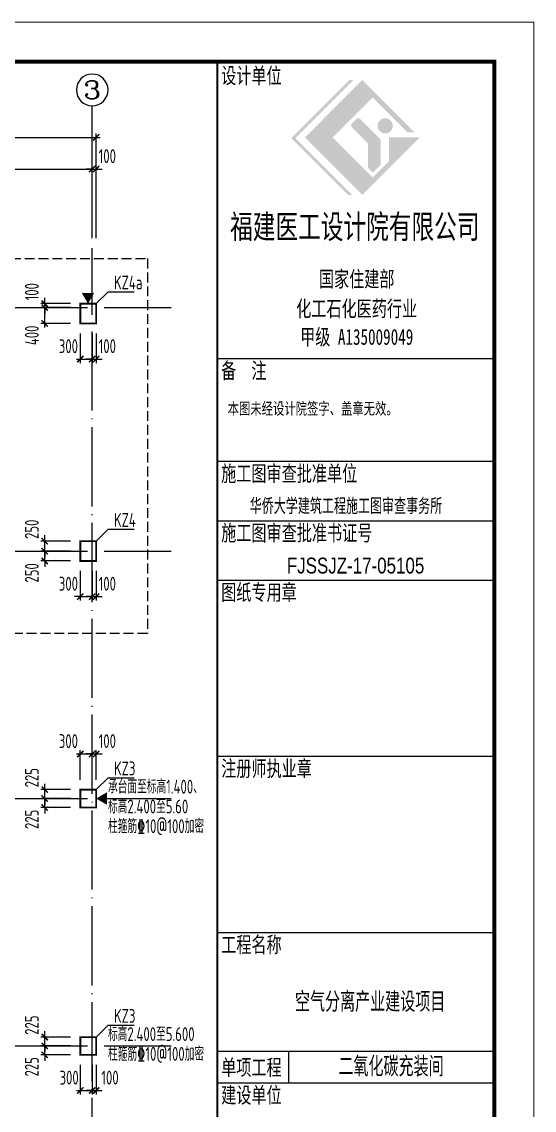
# Model space of a CAD drawing. Extents: x 287149 to 898857, y 100802 to 160212.
# Drawn here: x 628308 to 641257, y 115339 to 142832 of the extents above; entities that cross this region are included whole.
import ezdxf
from ezdxf.enums import TextEntityAlignment as Align

# ---------------------------------------------------------------- set-up
doc = ezdxf.new("R2010")
doc.units = 0
doc.header["$LTSCALE"] = 1000
doc.linetypes.add('DASH', pattern=[0.35, 0.25, -0.1])
doc.linetypes.add('DOTE', pattern=[2.42, 2, -0.2, 0.02, -0.2])
doc.layers.get('0').update_dxf_attribs({"linetype": 'CONTINUOUS'})
doc.layers.get('DEFPOINTS').update_dxf_attribs({"linetype": 'CONTINUOUS'})
for name, color, linetype in [('AXIS', 8, 'DOTE'), ('AXIS_DIM', 3, 'CONTINUOUS'), ('AXIS_TEXT', 3, 'CONTINUOUS'), ('COLU', 7, 'CONTINUOUS'), ('DIM', 3, 'CONTINUOUS'), ('FRAME', 3, 'CONTINUOUS'), ('PUB_TEXT', 7, 'CONTINUOUS'), ('SJSM', 150, 'CONTINUOUS'), ('TEXT', 7, 'CONTINUOUS'), ('填充', 8, 'CONTINUOUS'), ('审图中心证书', 7, 'CONTINUOUS')]:
    doc.layers.add(name, color=color, linetype=linetype)
doc.styles.add('_AXIS', font='complex.shx', dxfattribs={"bigfont": 'gbcbig.shx'})
doc.styles.add('_HZTXT', font='tq__rshz.shx', dxfattribs={"width": 0.8, "bigfont": 'tq__hzdc.shx'})
doc.styles.add('COMPLEX', font='COMPLEX')
doc.styles.add('FRAME', font='simhei.ttf', dxfattribs={"width": 0.7})
doc.styles.add('TSSD_Dimension', font='tssdeng.shx', dxfattribs={"width": 0.7, "bigfont": 'hztxt.shx'})
doc.styles.add('TSSD_Rein', font='tssdeng.shx', dxfattribs={"width": 0.7, "bigfont": 'hztxt.shx'})
doc.styles.add('黑体', font='simhei.ttf', dxfattribs={"width": 0.7})
doc.dimstyles.new('TSSD_100_100', dxfattribs={"dimtxt": 350, "dimasz": 150, "dimexe": 100, "dimexo": 250, "dimgap": 150, "dimtad": 1, "dimdec": 0, "dimzin": 0, "dimdsep": 46, "dimtxsty": 'TSSD_Dimension', "dimblk": 'ARCHTICK', "dimcen": 0, "dimdle": 100, "dimclrd": 3, "dimclre": 3, "dimclrt": 7, "dimadec": 0, "dimazin": 0, "dimtfac": 1, "dimtdec": 0, "dimtix": 1, "dimtmove": 2, "dimatfit": 3, "dimfxl": 100, "dimtolj": 1, "dimtzin": 0, "dimarcsym": 0})

# ---------------------------------------------------------------- blocks, each defined once
blk = doc.blocks.new('A$C2F0C53E4')
at = {"layer": 'FRAME'}
h = blk.add_hatch(color=256, dxfattribs=at)
h.paths.add_polyline_path([(54328, 39098), (55337, 40107), (56218, 39226), (56398, 39226), (55075, 40549), (53625, 39098), (55075, 37648), (56525, 39098), (55749, 39098), (55749, 38502), (55337, 38090)], flags=0)
edge = h.paths.add_edge_path(flags=0)
edge.add_arc((55154, 38910), 69.1, 0, 45, ccw=False)
edge.add_line((55223, 38910), (55223, 38327))
edge.add_line((55223, 38327), (55340, 38210))
edge.add_line((55340, 38210), (55538, 38409))
edge.add_line((55538, 38409), (55538, 39020))
edge.add_arc((55469, 39020), 69.1, 360, 405)
edge.add_line((55518, 39069), (55024, 39562))
edge.add_arc((54976, 39513), 69.1, 45, 135)
edge.add_line((54927, 39562), (54812, 39447))
edge.add_arc((54861, 39399), 69.1, 135, 225)
edge.add_line((54812, 39350), (55203, 38959))
edge = h.paths.add_edge_path(flags=0)
edge.add_arc((55655, 39391), 192, 0, 180)
edge.add_arc((55655, 39391), 192, 180, 360)
h.paths.add_polyline_path([(54716, 37648), (54814, 37648), (53382, 39080), (54851, 40549), (54754, 40549), (53285, 39080)], flags=0)
for p, q in [((58410, 33510), (51410, 33510)), ((58410, 30910), (51410, 30910)), ((58410, 29410), (51410, 29410)), ((58410, 27910), (51410, 27910)), ((58410, 23460), (51410, 23460)), ((58410, 19010), (51410, 19010)), ((58410, 16010), (51410, 16010)), ((53210, 16010), (53210, 15210)), ((58410, 15210), (51410, 15210))]:
    blk.add_line(p, q, dxfattribs=at)
for points in [[(10, 42010, 20, 20, 0), (10, 10, 20, 20, 0), (59410, 10, 20, 20, 0), (59410, 42010, 20, 20, 0)], [(2510, 41010, 100, 100, 0), (2510, 1010, 100, 100, 0), (58410, 1010, 100, 100, 0), (58410, 41010, 100, 100, 0)]]:
    blk.add_lwpolyline(points, format="xyseb", close=True, dxfattribs=at)
blk.add_lwpolyline([(51410, 41010, 50, 50, 0), (51410, 1010, 50, 50, 0)], format="xyseb", dxfattribs=at)
for s, insert, char_height, width, attachment_point, style in [('设计单位', (51510, 40860), 400, 2368.14, 1, 'FRAME'), ('福建医工设计院有限公司', (54885, 36811), 600, 9859.32, 5, 'FRAME'), ('国家住建部', (54934, 35501), 400, 2944.75, 5, 'FRAME'), ('化工石化医药行业', (54934, 34752), 400, 4781.36, 5, 'FRAME'), ('甲级 A135009049', (54934, 34038), 400, 4439.66, 5, 'FRAME'), ('备  注', (51510, 33410), 400, 1758.31, 1, 'FRAME'), ('本图未经设计院签字、盖章无效。', (51673, 32067), 300, 6524.24, 7, '黑体'), ('施工图审查批准单位', (51510, 30810), 400, 5412.54, 1, 'FRAME'), ('施工图审查批准书证号', (51510, 29310), 400, 6008.14, 1, 'FRAME'), ('图纸专用章', (51510, 27810), 400, 2928.14, 1, 'FRAME'), ('注册师执业章', (51510, 23360), 400, 3554.58, 1, 'FRAME'), ('工程名称', (51510, 18910), 400, 2368.14, 1, 'FRAME'), ('单项工程', (51510, 15810), 400, 2349.15, 1, 'FRAME'), ('建设单位', (51510, 15110), 400, 2375.25, 1, 'FRAME')]:
    blk.add_mtext(s, dxfattribs=dict(at, insert=insert, char_height=char_height, width=width, attachment_point=attachment_point, style=style))
at = {"layer": 'PUB_TEXT', "style": '_HZTXT', "width": 0.8}
blk.add_text('空气分离产业建设项目', height=500, dxfattribs=at).set_placement((53374, 17013))
at = {"layer": '审图中心证书', "style": '_HZTXT', "width": 0.8}
for s, p in [('华侨大学建筑工程施工图审查事务所', (52231, 29584)), ('FJSSJZ-17-05105', (53169, 28084))]:
    blk.add_text(s, height=400, dxfattribs=at).set_placement(p)
blk = doc.blocks.new('_ARCHTICK')
at = {"color": 0}
blk.add_lwpolyline([(-0.53, -0.53, 0.25, 0.25, 0), (0.53, 0.53, 0.5, 0.5, 0)], format="xyseb", dxfattribs=at)
blk = doc.blocks.new('*D94')
at = {"layer": 'AXIS_DIM', "color": 3, "lineweight": -2}
for p, q in [((625187, 137362), (625187, 139212)), ((630087, 137362), (630087, 139212)), ((625087, 139112), (630187, 139112))]:
    blk.add_line(p, q, dxfattribs=at)
at = {"layer": 'DEFPOINTS', "color": 0}
for p in [(630087, 139112), (625187, 137112), (630087, 137112)]:
    blk.add_point(p, dxfattribs=at)
at = {"layer": 'AXIS_DIM', "color": 3, "lineweight": -2, "xscale": 150, "yscale": 150, "zscale": 150, "rotation": 180}
blk.add_blockref('_ARCHTICK', (625187, 139112), dxfattribs=at)
at = {"layer": 'AXIS_DIM', "color": 3, "lineweight": -2, "xscale": 150, "yscale": 150, "zscale": 150}
blk.add_blockref('_ARCHTICK', (630087, 139112), dxfattribs=at)
at = {"layer": 'AXIS_DIM', "color": 7, "insert": (627637, 139437), "char_height": 350, "attachment_point": 5, "style": 'TSSD_Dimension'}
blk.add_mtext('\\A1;4900', dxfattribs=at)
blk = doc.blocks.new('*D98')
at = {"layer": 'AXIS_DIM', "color": 3, "lineweight": -2}
for p, q in [((620187, 137362), (620187, 140012)), ((630187, 137362), (630187, 140012)), ((620087, 139912), (630287, 139912))]:
    blk.add_line(p, q, dxfattribs=at)
at = {"layer": 'DEFPOINTS', "color": 0}
for p in [(630187, 139912), (620187, 137112), (630187, 137112)]:
    blk.add_point(p, dxfattribs=at)
at = {"layer": 'AXIS_DIM', "color": 3, "lineweight": -2, "xscale": 150, "yscale": 150, "zscale": 150, "rotation": 180}
blk.add_blockref('_ARCHTICK', (620187, 139912), dxfattribs=at)
at = {"layer": 'AXIS_DIM', "color": 3, "lineweight": -2, "xscale": 150, "yscale": 150, "zscale": 150}
blk.add_blockref('_ARCHTICK', (630187, 139912), dxfattribs=at)
at = {"layer": 'AXIS_DIM', "color": 7, "insert": (625187, 140237), "char_height": 350, "attachment_point": 5, "style": 'TSSD_Dimension'}
blk.add_mtext('\\A1;10000', dxfattribs=at)
blk = doc.blocks.new('*D102')
at = {"layer": 'AXIS_DIM', "color": 3, "lineweight": -2}
for p, q in [((630087, 137362), (630087, 139212)), ((630187, 137362), (630187, 139212)), ((630087, 139112), (629937, 139112)), ((630087, 139112), (630187, 139112)), ((630187, 139112), (630337, 139112))]:
    blk.add_line(p, q, dxfattribs=at)
at = {"layer": 'DEFPOINTS', "color": 0}
for p in [(630187, 139112), (630087, 137112), (630187, 137112)]:
    blk.add_point(p, dxfattribs=at)
at = {"layer": 'AXIS_DIM', "color": 3, "lineweight": -2, "xscale": 150, "yscale": 150, "zscale": 150}
blk.add_blockref('_ARCHTICK', (630087, 139112), dxfattribs=at)
at = {"layer": 'AXIS_DIM', "color": 3, "lineweight": -2, "xscale": 150, "yscale": 150, "zscale": 150, "rotation": 180}
blk.add_blockref('_ARCHTICK', (630187, 139112), dxfattribs=at)
at = {"layer": 'AXIS_DIM', "color": 7, "insert": (630469, 139437), "char_height": 350, "attachment_point": 5, "style": 'TSSD_Dimension'}
blk.add_mtext('\\A1;100', dxfattribs=at)
blk = doc.blocks.new('_AXISO')
blk.add_circle((0, 0), 0.5)
at = {"layer": 'AXIS_TEXT', "style": 'COMPLEX', "width": 1.041667}
blk.add_attdef('A', text='', height=0.56, dxfattribs=at).set_placement((-0.25, -0.28), (0.25, -0.28), align=Align.FIT)
blk = doc.blocks.new('*D130')
at = {"layer": 'DEFPOINTS', "color": 0}
for p in [(629787, 116737), (630087, 116737), (630087, 115837)]:
    blk.add_point(p, dxfattribs=at)
at = {"layer": 'DIM', "color": 3, "lineweight": -2}
for p, q in [((629787, 116487), (629787, 115737)), ((630087, 116487), (630087, 115737)), ((629687, 115837), (630187, 115837))]:
    blk.add_line(p, q, dxfattribs=at)
at = {"layer": 'DIM', "color": 3, "lineweight": -2, "xscale": 150, "yscale": 150, "zscale": 150, "rotation": 180}
blk.add_blockref('_ARCHTICK', (629787, 115837), dxfattribs=at)
at = {"layer": 'DIM', "color": 3, "lineweight": -2, "xscale": 150, "yscale": 150, "zscale": 150}
blk.add_blockref('_ARCHTICK', (630087, 115837), dxfattribs=at)
at = {"layer": 'DIM', "color": 7, "insert": (629505, 116162), "char_height": 350, "attachment_point": 5, "style": 'TSSD_Dimension'}
blk.add_mtext('\\A1;300', dxfattribs=at)
blk = doc.blocks.new('*D131')
at = {"layer": 'DEFPOINTS', "color": 0}
for p in [(630087, 116737), (630187, 116737), (630187, 115837)]:
    blk.add_point(p, dxfattribs=at)
at = {"layer": 'DIM', "color": 3, "lineweight": -2}
for p, q in [((630087, 116487), (630087, 115737)), ((630187, 116487), (630187, 115737)), ((630087, 115837), (629937, 115837)), ((630087, 115837), (630187, 115837)), ((630187, 115837), (630337, 115837))]:
    blk.add_line(p, q, dxfattribs=at)
at = {"layer": 'DIM', "color": 3, "lineweight": -2, "xscale": 150, "yscale": 150, "zscale": 150}
blk.add_blockref('_ARCHTICK', (630087, 115837), dxfattribs=at)
at = {"layer": 'DIM', "color": 3, "lineweight": -2, "xscale": 150, "yscale": 150, "zscale": 150, "rotation": 180}
blk.add_blockref('_ARCHTICK', (630187, 115837), dxfattribs=at)
at = {"layer": 'DIM', "color": 7, "insert": (630538, 116162), "char_height": 350, "attachment_point": 5, "style": 'TSSD_Dimension'}
blk.add_mtext('\\A1;100', dxfattribs=at)
blk = doc.blocks.new('*D132')
at = {"layer": 'DEFPOINTS', "color": 0}
for p in [(628887, 116962), (629787, 116962), (629787, 116737)]:
    blk.add_point(p, dxfattribs=at)
at = {"layer": 'DIM', "color": 3, "lineweight": -2}
for p, q in [((629537, 116962), (628787, 116962)), ((628887, 116962), (628887, 117112)), ((628887, 116737), (628887, 116962)), ((629537, 116737), (628787, 116737)), ((628887, 116737), (628887, 116587))]:
    blk.add_line(p, q, dxfattribs=at)
at = {"layer": 'DIM', "color": 3, "lineweight": -2, "xscale": 150, "yscale": 150, "zscale": 150}
for p, rotation in [((628887, 116962), 270), ((628887, 116737), 90)]:
    blk.add_blockref('_ARCHTICK', p, dxfattribs=dict(at, rotation=rotation))
at = {"layer": 'DIM', "color": 7, "insert": (628562, 116436), "char_height": 350, "attachment_point": 5, "rotation": 90, "style": 'TSSD_Dimension'}
blk.add_mtext('\\A1;225', dxfattribs=at)
blk = doc.blocks.new('*D133')
at = {"layer": 'DEFPOINTS', "color": 0}
for p in [(628887, 117187), (629787, 117187), (629787, 116962)]:
    blk.add_point(p, dxfattribs=at)
at = {"layer": 'DIM', "color": 3, "lineweight": -2}
for p, q in [((629537, 117187), (628787, 117187)), ((628887, 117187), (628887, 117337)), ((628887, 116962), (628887, 117187)), ((629537, 116962), (628787, 116962)), ((628887, 116962), (628887, 116812))]:
    blk.add_line(p, q, dxfattribs=at)
at = {"layer": 'DIM', "color": 3, "lineweight": -2, "xscale": 150, "yscale": 150, "zscale": 150}
for p, rotation in [((628887, 117187), 270), ((628887, 116962), 90)]:
    blk.add_blockref('_ARCHTICK', p, dxfattribs=dict(at, rotation=rotation))
at = {"layer": 'DIM', "color": 7, "insert": (628562, 117488), "char_height": 350, "attachment_point": 5, "rotation": 90, "style": 'TSSD_Dimension'}
blk.add_mtext('\\A1;225', dxfattribs=at)
blk = doc.blocks.new('*D142')
at = {"layer": 'DEFPOINTS', "color": 0}
for p in [(630087, 124337), (629787, 123437), (630087, 123437)]:
    blk.add_point(p, dxfattribs=at)
at = {"layer": 'DIM', "color": 3, "lineweight": -2}
for p, q in [((629687, 124337), (630187, 124337)), ((629787, 123687), (629787, 124437)), ((630087, 123687), (630087, 124437))]:
    blk.add_line(p, q, dxfattribs=at)
at = {"layer": 'DIM', "color": 3, "lineweight": -2, "xscale": 150, "yscale": 150, "zscale": 150, "rotation": 180}
blk.add_blockref('_ARCHTICK', (629787, 124337), dxfattribs=at)
at = {"layer": 'DIM', "color": 3, "lineweight": -2, "xscale": 150, "yscale": 150, "zscale": 150}
blk.add_blockref('_ARCHTICK', (630087, 124337), dxfattribs=at)
at = {"layer": 'DIM', "color": 7, "insert": (629486, 124662), "char_height": 350, "attachment_point": 5, "style": 'TSSD_Dimension'}
blk.add_mtext('\\A1;300', dxfattribs=at)
blk = doc.blocks.new('*D143')
at = {"layer": 'DEFPOINTS', "color": 0}
for p in [(630187, 124337), (630087, 123437), (630187, 123437)]:
    blk.add_point(p, dxfattribs=at)
at = {"layer": 'DIM', "color": 3, "lineweight": -2}
for p, q in [((630087, 124337), (629937, 124337)), ((630087, 123687), (630087, 124437)), ((630087, 124337), (630187, 124337)), ((630187, 123687), (630187, 124437)), ((630187, 124337), (630337, 124337))]:
    blk.add_line(p, q, dxfattribs=at)
at = {"layer": 'DIM', "color": 3, "lineweight": -2, "xscale": 150, "yscale": 150, "zscale": 150}
blk.add_blockref('_ARCHTICK', (630087, 124337), dxfattribs=at)
at = {"layer": 'DIM', "color": 3, "lineweight": -2, "xscale": 150, "yscale": 150, "zscale": 150, "rotation": 180}
blk.add_blockref('_ARCHTICK', (630187, 124337), dxfattribs=at)
at = {"layer": 'DIM', "color": 7, "insert": (630469, 124662), "char_height": 350, "attachment_point": 5, "style": 'TSSD_Dimension'}
blk.add_mtext('\\A1;100', dxfattribs=at)
blk = doc.blocks.new('*D144')
at = {"layer": 'DEFPOINTS', "color": 0}
for p in [(628887, 123212), (629787, 123212), (629787, 122987)]:
    blk.add_point(p, dxfattribs=at)
at = {"layer": 'DIM', "color": 3, "lineweight": -2}
for p, q in [((629537, 123212), (628787, 123212)), ((628887, 123212), (628887, 123362)), ((628887, 122987), (628887, 123212)), ((629537, 122987), (628787, 122987)), ((628887, 122987), (628887, 122837))]:
    blk.add_line(p, q, dxfattribs=at)
at = {"layer": 'DIM', "color": 3, "lineweight": -2, "xscale": 150, "yscale": 150, "zscale": 150}
for p, rotation in [((628887, 123212), 270), ((628887, 122987), 90)]:
    blk.add_blockref('_ARCHTICK', p, dxfattribs=dict(at, rotation=rotation))
at = {"layer": 'DIM', "color": 7, "insert": (628562, 122686), "char_height": 350, "attachment_point": 5, "rotation": 90, "style": 'TSSD_Dimension'}
blk.add_mtext('\\A1;225', dxfattribs=at)
blk = doc.blocks.new('*D145')
at = {"layer": 'DEFPOINTS', "color": 0}
for p in [(628887, 123437), (629787, 123437), (629787, 123212)]:
    blk.add_point(p, dxfattribs=at)
at = {"layer": 'DIM', "color": 3, "lineweight": -2}
for p, q in [((628887, 123437), (628887, 123587)), ((629537, 123437), (628787, 123437)), ((629537, 123212), (628787, 123212)), ((628887, 123212), (628887, 123437)), ((628887, 123212), (628887, 123062))]:
    blk.add_line(p, q, dxfattribs=at)
at = {"layer": 'DIM', "color": 3, "lineweight": -2, "xscale": 150, "yscale": 150, "zscale": 150}
for p, rotation in [((628887, 123437), 270), ((628887, 123212), 90)]:
    blk.add_blockref('_ARCHTICK', p, dxfattribs=dict(at, rotation=rotation))
at = {"layer": 'DIM', "color": 7, "insert": (628562, 123738), "char_height": 350, "attachment_point": 5, "rotation": 90, "style": 'TSSD_Dimension'}
blk.add_mtext('\\A1;225', dxfattribs=at)
blk = doc.blocks.new('*D154')
at = {"layer": 'DEFPOINTS', "color": 0}
for p in [(629787, 129212), (630087, 129212), (630087, 128312)]:
    blk.add_point(p, dxfattribs=at)
at = {"layer": 'DIM', "color": 3, "lineweight": -2}
for p, q in [((629787, 128962), (629787, 128212)), ((630087, 128962), (630087, 128212)), ((629787, 128312), (629637, 128312)), ((629787, 128312), (630087, 128312)), ((630087, 128312), (630237, 128312))]:
    blk.add_line(p, q, dxfattribs=at)
at = {"layer": 'DIM', "color": 3, "lineweight": -2, "xscale": 150, "yscale": 150, "zscale": 150}
blk.add_blockref('_ARCHTICK', (629787, 128312), dxfattribs=at)
at = {"layer": 'DIM', "color": 3, "lineweight": -2, "xscale": 150, "yscale": 150, "zscale": 150, "rotation": 180}
blk.add_blockref('_ARCHTICK', (630087, 128312), dxfattribs=at)
at = {"layer": 'DIM', "color": 7, "insert": (629486, 128637), "char_height": 350, "attachment_point": 5, "style": 'TSSD_Dimension'}
blk.add_mtext('\\A1;300', dxfattribs=at)
blk = doc.blocks.new('*D155')
at = {"layer": 'DEFPOINTS', "color": 0}
for p in [(630087, 129212), (630187, 129212), (630187, 128312)]:
    blk.add_point(p, dxfattribs=at)
at = {"layer": 'DIM', "color": 3, "lineweight": -2}
for p, q in [((630087, 128962), (630087, 128212)), ((630187, 128962), (630187, 128212)), ((630087, 128312), (629937, 128312)), ((630087, 128312), (630187, 128312)), ((630187, 128312), (630337, 128312))]:
    blk.add_line(p, q, dxfattribs=at)
at = {"layer": 'DIM', "color": 3, "lineweight": -2, "xscale": 150, "yscale": 150, "zscale": 150}
blk.add_blockref('_ARCHTICK', (630087, 128312), dxfattribs=at)
at = {"layer": 'DIM', "color": 3, "lineweight": -2, "xscale": 150, "yscale": 150, "zscale": 150, "rotation": 180}
blk.add_blockref('_ARCHTICK', (630187, 128312), dxfattribs=at)
at = {"layer": 'DIM', "color": 7, "insert": (630469, 128637), "char_height": 350, "attachment_point": 5, "style": 'TSSD_Dimension'}
blk.add_mtext('\\A1;100', dxfattribs=at)
blk = doc.blocks.new('*D156')
at = {"layer": 'DEFPOINTS', "color": 0}
for p in [(628887, 129462), (629787, 129462), (629787, 129212)]:
    blk.add_point(p, dxfattribs=at)
at = {"layer": 'DIM', "color": 3, "lineweight": -2}
for p, q in [((628887, 129462), (628887, 129612)), ((629537, 129462), (628787, 129462)), ((628887, 129212), (628887, 129462)), ((629537, 129212), (628787, 129212)), ((628887, 129212), (628887, 129062))]:
    blk.add_line(p, q, dxfattribs=at)
at = {"layer": 'DIM', "color": 3, "lineweight": -2, "xscale": 150, "yscale": 150, "zscale": 150}
for p, rotation in [((628887, 129462), 270), ((628887, 129212), 90)]:
    blk.add_blockref('_ARCHTICK', p, dxfattribs=dict(at, rotation=rotation))
at = {"layer": 'DIM', "color": 7, "insert": (628562, 128911), "char_height": 350, "attachment_point": 5, "rotation": 90, "style": 'TSSD_Dimension'}
blk.add_mtext('\\A1;250', dxfattribs=at)
blk = doc.blocks.new('*D157')
at = {"layer": 'DEFPOINTS', "color": 0}
for p in [(628887, 129712), (629787, 129712), (629787, 129462)]:
    blk.add_point(p, dxfattribs=at)
at = {"layer": 'DIM', "color": 3, "lineweight": -2}
for p, q in [((628887, 129712), (628887, 129862)), ((629537, 129712), (628787, 129712)), ((628887, 129462), (628887, 129712)), ((629537, 129462), (628787, 129462)), ((628887, 129462), (628887, 129312))]:
    blk.add_line(p, q, dxfattribs=at)
at = {"layer": 'DIM', "color": 3, "lineweight": -2, "xscale": 150, "yscale": 150, "zscale": 150}
for p, rotation in [((628887, 129712), 270), ((628887, 129462), 90)]:
    blk.add_blockref('_ARCHTICK', p, dxfattribs=dict(at, rotation=rotation))
at = {"layer": 'DIM', "color": 7, "insert": (628562, 130013), "char_height": 350, "attachment_point": 5, "rotation": 90, "style": 'TSSD_Dimension'}
blk.add_mtext('\\A1;250', dxfattribs=at)
blk = doc.blocks.new('*D166')
at = {"layer": 'DEFPOINTS', "color": 0}
for p in [(629787, 135212), (630087, 135212), (630087, 134312)]:
    blk.add_point(p, dxfattribs=at)
at = {"layer": 'DIM', "color": 3, "lineweight": -2}
for p, q in [((629787, 134962), (629787, 134212)), ((630087, 134962), (630087, 134212)), ((629687, 134312), (630187, 134312))]:
    blk.add_line(p, q, dxfattribs=at)
at = {"layer": 'DIM', "color": 3, "lineweight": -2, "xscale": 150, "yscale": 150, "zscale": 150, "rotation": 180}
blk.add_blockref('_ARCHTICK', (629787, 134312), dxfattribs=at)
at = {"layer": 'DIM', "color": 3, "lineweight": -2, "xscale": 150, "yscale": 150, "zscale": 150}
blk.add_blockref('_ARCHTICK', (630087, 134312), dxfattribs=at)
at = {"layer": 'DIM', "color": 7, "insert": (629486, 134637), "char_height": 350, "attachment_point": 5, "style": 'TSSD_Dimension'}
blk.add_mtext('\\A1;300', dxfattribs=at)
blk = doc.blocks.new('*D167')
at = {"layer": 'DEFPOINTS', "color": 0}
for p in [(630087, 135212), (630187, 135212), (630187, 134312)]:
    blk.add_point(p, dxfattribs=at)
at = {"layer": 'DIM', "color": 3, "lineweight": -2}
for p, q in [((630087, 134962), (630087, 134212)), ((630187, 134962), (630187, 134212)), ((630087, 134312), (629937, 134312)), ((630087, 134312), (630187, 134312)), ((630187, 134312), (630337, 134312))]:
    blk.add_line(p, q, dxfattribs=at)
at = {"layer": 'DIM', "color": 3, "lineweight": -2, "xscale": 150, "yscale": 150, "zscale": 150}
blk.add_blockref('_ARCHTICK', (630087, 134312), dxfattribs=at)
at = {"layer": 'DIM', "color": 3, "lineweight": -2, "xscale": 150, "yscale": 150, "zscale": 150, "rotation": 180}
blk.add_blockref('_ARCHTICK', (630187, 134312), dxfattribs=at)
at = {"layer": 'DIM', "color": 7, "insert": (630469, 134637), "char_height": 350, "attachment_point": 5, "style": 'TSSD_Dimension'}
blk.add_mtext('\\A1;100', dxfattribs=at)
blk = doc.blocks.new('*D168')
at = {"layer": 'DEFPOINTS', "color": 0}
for p in [(628887, 135612), (629787, 135612), (629787, 135212)]:
    blk.add_point(p, dxfattribs=at)
at = {"layer": 'DIM', "color": 3, "lineweight": -2}
for p, q in [((629537, 135612), (628787, 135612)), ((628887, 135112), (628887, 135712)), ((629537, 135212), (628787, 135212))]:
    blk.add_line(p, q, dxfattribs=at)
at = {"layer": 'DIM', "color": 3, "lineweight": -2, "xscale": 150, "yscale": 150, "zscale": 150}
for p, rotation in [((628887, 135612), 90), ((628887, 135212), 270)]:
    blk.add_blockref('_ARCHTICK', p, dxfattribs=dict(at, rotation=rotation))
at = {"layer": 'DIM', "color": 7, "insert": (628562, 134911), "char_height": 350, "attachment_point": 5, "rotation": 90, "style": 'TSSD_Dimension'}
blk.add_mtext('\\A1;400', dxfattribs=at)
blk = doc.blocks.new('*D169')
at = {"layer": 'DEFPOINTS', "color": 0}
for p in [(628887, 135712), (629787, 135712), (629787, 135612)]:
    blk.add_point(p, dxfattribs=at)
at = {"layer": 'DIM', "color": 3, "lineweight": -2}
for p, q in [((628887, 135712), (628887, 135862)), ((629537, 135712), (628787, 135712)), ((629537, 135612), (628787, 135612)), ((628887, 135612), (628887, 135712)), ((628887, 135612), (628887, 135462))]:
    blk.add_line(p, q, dxfattribs=at)
at = {"layer": 'DIM', "color": 3, "lineweight": -2, "xscale": 150, "yscale": 150, "zscale": 150}
for p, rotation in [((628887, 135712), 270), ((628887, 135612), 90)]:
    blk.add_blockref('_ARCHTICK', p, dxfattribs=dict(at, rotation=rotation))
at = {"layer": 'DIM', "color": 7, "insert": (628562, 136013), "char_height": 350, "attachment_point": 5, "rotation": 90, "style": 'TSSD_Dimension'}
blk.add_mtext('\\A1;100', dxfattribs=at)

msp = doc.modelspace()

# ---------------------------------------------------------------- hatches: boundary and pattern name
at = {"layer": 'SJSM', "linetype": 'Continuous'}
for points in [[(630138.156, 135983.212), (629824.649, 135983.212), (629981.403, 135711.708)], [(630458.476, 123054.955), (630458.476, 123368.461), (630186.971, 123211.708)]]:
    msp.add_hatch(color=1, dxfattribs=at).paths.add_polyline_path(points)

# ---------------------------------------------------------------- linework, layer by layer
at = {"layer": 'AXIS'}
for p, q in [((630086.971, 108811.708), (630086.971, 137111.708)), ((618286.971, 135611.708), (632086.971, 135611.708)), ((618286.971, 129461.708), (632086.971, 129461.708)), ((618286.971, 123211.708), (632086.971, 123211.708)), ((618286.971, 116961.708), (632086.971, 116961.708))]:
    msp.add_line(p, q, dxfattribs=at)
at = {"layer": 'AXIS_TEXT'}
msp.add_line((630086.971, 137361.708), (630086.971, 140711.631), dxfattribs=at)
at = {"layer": 'COLU', "ltscale": 0.01, "const_width": 45}
for points in [[(630186.971, 135211.708), (630186.971, 135711.708), (629786.971, 135711.708), (629786.971, 135211.708)], [(630186.971, 129211.708), (630186.971, 129711.708), (629786.971, 129711.708), (629786.971, 129211.708)], [(630186.971, 122986.708), (630186.971, 123436.708), (629786.971, 123436.708), (629786.971, 122986.708)], [(630186.971, 116736.708), (630186.971, 117186.708), (629786.971, 117186.708), (629786.971, 116736.708)]]:
    msp.add_lwpolyline(points, close=True, dxfattribs=at)
at = {"layer": 'SJSM', "color": 1, "linetype": 'Continuous', "const_width": 0.5}
for points in [[(629824.649, 135983.212), (630138.156, 135983.212), (629981.403, 135711.708)], [(630458.476, 123368.461), (630458.476, 123054.955), (630186.971, 123211.708)]]:
    msp.add_lwpolyline(points, close=True, dxfattribs=at)
at = {"layer": 'TEXT', "linetype": 'DASH'}
msp.add_lwpolyline([(626720.962, 127379.312), (626720.962, 121681.821), (618581.365, 121681.821), (618581.365, 136848.737), (631481.024, 136848.737), (631481.024, 127379.312), (626720.962, 127379.312)], close=True, dxfattribs=at)
at = {"layer": 'TEXT'}
for points in [[(630186.971, 135711.708), (630486.971, 136012.129), (631151.836, 136012.129)], [(630186.971, 129711.708), (630486.971, 130012.129), (631151.836, 130012.129)], [(630186.971, 123436.708), (630486.971, 123737.129), (631151.836, 123737.129)], [(630186.971, 117186.708), (630486.971, 117487.129), (631151.836, 117487.129)]]:
    msp.add_lwpolyline(points, dxfattribs=at)

# ---------------------------------------------------------------- block references
at = {"layer": 'AXIS_TEXT'}
ref = msp.add_blockref('_AXISO', (630086.971, 141111.631), dxfattribs=dict(at, xscale=-800, yscale=800, zscale=800, rotation=180))
ref.add_attrib('A', '3', dxfattribs={"height": 452.548, "style": '_AXIS', "width": 1.5}).set_placement((629860.697, 140885.357), (630313.246, 140885.357), align=Align.FIT)
at = {"layer": '填充'}
msp.add_blockref('A$C2F0C53E4', (581836.971, 100811.708), dxfattribs=at)

# ---------------------------------------------------------------- texts
at = {"layer": 'PUB_TEXT', "style": '_HZTXT', "width": 0.8}
msp.add_text('二氧化碳充装间', height=500, dxfattribs=at).set_placement((636307.971, 116191.708))
at = {"layer": 'TEXT', "style": 'TSSD_Rein', "width": 0.7}
for s, p in [('KZ4a', (630637.135, 136072.129)), ('KZ4', (630637.135, 130072.129)), ('KZ3', (630637.135, 123797.129)), ('承台面至标高1.400、', (630486.971, 123337.129)), ('标高2.400至5.60', (630486.971, 122837.129)), ('柱箍筋%%13210@100加密', (630486.971, 122337.129)), ('KZ3', (630637.135, 117547.129)), ('标高2.400至5.600', (630486.971, 117087.129)), ('柱箍筋%%13210@100加密', (630486.971, 116587.129))]:
    msp.add_text(s, height=350, dxfattribs=at).set_placement(p)

# ---------------------------------------------------------------- dimensions: what is measured, and where the dimension line sits
at = {"layer": 'AXIS_DIM'}
for p1, p2, distance, picture, middle in [((620186.971, 137111.708), (630186.971, 137111.708), 2799.923, '*D98', (625186.971, 140236.631)), ((625186.971, 137111.708), (630086.971, 137111.708), 1999.923, '*D94', (627636.971, 139436.631))]:
    dim = msp.add_aligned_dim(p1=p1, p2=p2, distance=distance, dimstyle='TSSD_100_100', dxfattribs=at)
    dim.commit()
    dim.dimension.update_dxf_attribs({"geometry": picture, "text_midpoint": middle})
dim = msp.add_linear_dim(base=(630186.971, 139111.631), p1=(630086.971, 137111.708), p2=(630186.971, 137111.708), dimstyle='TSSD_100_100', dxfattribs=at)
dim.commit()
dim.dimension.update_dxf_attribs({"geometry": '*D102', "text_midpoint": (630469.215, 139436.631), "dimtype": 160})
at = {"layer": 'DIM'}
for base, p1, p2, picture, middle in [((628886.971, 135711.708), (629786.971, 135611.708), (629786.971, 135711.708), '*D169', (628561.971, 136012.798)), ((628886.971, 135611.708), (629786.971, 135211.708), (629786.971, 135611.708), '*D168', (628561.971, 134910.618)), ((628886.971, 129711.708), (629786.971, 129461.708), (629786.971, 129711.708), '*D157', (628561.971, 130012.798)), ((628886.971, 129461.708), (629786.971, 129211.708), (629786.971, 129461.708), '*D156', (628561.971, 128910.618)), ((628886.971, 123436.708), (629786.971, 123211.708), (629786.971, 123436.708), '*D145', (628561.971, 123737.798)), ((628886.971, 123211.708), (629786.971, 122986.708), (629786.971, 123211.708), '*D144', (628561.971, 122685.618)), ((628886.971, 117186.708), (629786.971, 116961.708), (629786.971, 117186.708), '*D133', (628561.971, 117487.798)), ((628886.971, 116961.708), (629786.971, 116736.708), (629786.971, 116961.708), '*D132', (628561.971, 116435.618))]:
    dim = msp.add_linear_dim(base=base, p1=p1, p2=p2, angle=90, dimstyle='TSSD_100_100', dxfattribs=at)
    dim.commit()
    dim.dimension.update_dxf_attribs({"geometry": picture, "text_midpoint": middle, "dimtype": 160})
for base, p1, p2, picture, middle in [((630086.971, 134311.708), (629786.971, 135211.708), (630086.971, 135211.708), '*D166', (629485.882, 134636.708)), ((630186.971, 134311.708), (630086.971, 135211.708), (630186.971, 135211.708), '*D167', (630469.215, 134636.708)), ((630086.971, 128311.708), (629786.971, 129211.708), (630086.971, 129211.708), '*D154', (629485.882, 128636.708)), ((630186.971, 128311.708), (630086.971, 129211.708), (630186.971, 129211.708), '*D155', (630469.215, 128636.708)), ((630086.971, 124336.708), (629786.971, 123436.708), (630086.971, 123436.708), '*D142', (629485.882, 124661.708)), ((630186.971, 124336.708), (630086.971, 123436.708), (630186.971, 123436.708), '*D143', (630469.215, 124661.708)), ((630086.971, 115836.708), (629786.971, 116736.708), (630086.971, 116736.708), '*D130', (629504.728, 116161.708)), ((630186.971, 115836.708), (630086.971, 116736.708), (630186.971, 116736.708), '*D131', (630538.061, 116161.708))]:
    dim = msp.add_linear_dim(base=base, p1=p1, p2=p2, dimstyle='TSSD_100_100', dxfattribs=at)
    dim.commit()
    dim.dimension.update_dxf_attribs({"geometry": picture, "text_midpoint": middle, "dimtype": 160})

doc.saveas('drawing.dxf')
